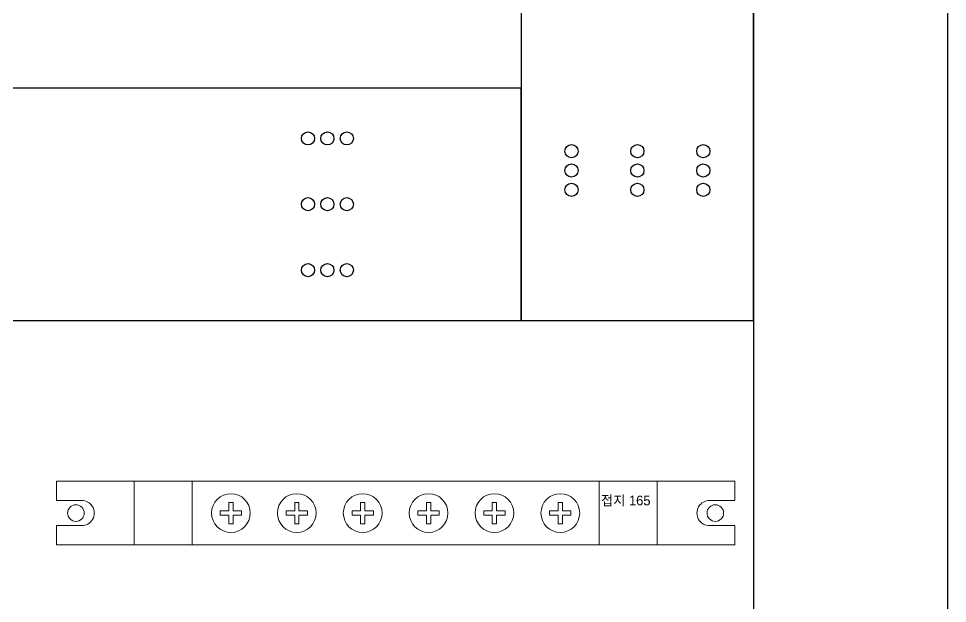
# Model space of a CAD drawing. Header units: millimetres. Extents: x 60229 to 91621, y 21923 to 36546.
# Drawn here: x 82695.8 to 82935.5, y 29439.5 to 29590.5 of the extents above; entities that cross this region are included whole.
import ezdxf

# ---------------------------------------------------------------- set-up
doc = ezdxf.new("R2010")
doc.units = ezdxf.units.MM
for name, color, linetype in [('MCCB및기기 심벌(제출)', 4, 'Continuous'), ('속판', 3, 'Continuous'), ('속판.500(구멍NC)', 2, 'Continuous')]:
    doc.layers.add(name, color=color, linetype=linetype)
doc.styles.add('gs-1', font='NGULIM.TTF')

# ---------------------------------------------------------------- blocks, each defined once
blk = doc.blocks.new('A$C69D07743')
at = {"layer": 'MCCB및기기 심벌(제출)', "color": 4, "lineweight": 13}
for p, q in [((-84, 8.25), (91, 8.25)), ((-84, 3.25), (-84, 8.25)), ((-64, 8.25), (-64, -8.25)), ((-49, 8.25), (-49, -8.25)), ((56, 8.25), (56, -8.25)), ((71, 8.25), (71, -8.25)), ((91, 8.25), (91, 3.3)), ((-77.55, 3.25), (-84, 3.25)), ((-39.55, 0.55), (-39.55, 2.75)), ((-39.55, 2.75), (-38.45, 2.75)), ((-38.45, 2.75), (-38.45, 0.55)), ((-22.55, 0.55), (-22.55, 2.75)), ((-22.55, 2.75), (-21.45, 2.75)), ((-21.45, 2.75), (-21.45, 0.55)), ((-5.55, 0.55), (-5.55, 2.75)), ((-5.55, 2.75), (-4.45, 2.75)), ((-4.45, 2.75), (-4.45, 0.55)), ((11.45, 0.55), (11.45, 2.75)), ((11.45, 2.75), (12.55, 2.75)), ((12.55, 2.75), (12.55, 0.55)), ((28.45, 0.55), (28.45, 2.75)), ((28.45, 2.75), (29.55, 2.75)), ((29.55, 2.75), (29.55, 0.55)), ((45.45, 0.55), (45.45, 2.75)), ((45.45, 2.75), (46.55, 2.75)), ((46.55, 2.75), (46.55, 0.55)), ((84.55, 3.25), (91, 3.25)), ((-41.75, -0.55), (-41.75, 0.55)), ((-41.75, 0.55), (-39.55, 0.55)), ((-38.45, 0.55), (-36.25, 0.55)), ((-36.25, 0.55), (-36.25, -0.55)), ((-24.75, -0.55), (-24.75, 0.55)), ((-24.75, 0.55), (-22.55, 0.55)), ((-21.45, 0.55), (-19.25, 0.55)), ((-19.25, 0.55), (-19.25, -0.55)), ((-7.75, -0.55), (-7.75, 0.55)), ((-7.75, 0.55), (-5.55, 0.55)), ((-4.45, 0.55), (-2.25, 0.55)), ((-2.25, 0.55), (-2.25, -0.55)), ((9.25, -0.55), (9.25, 0.55)), ((9.25, 0.55), (11.45, 0.55)), ((12.55, 0.55), (14.75, 0.55)), ((14.75, 0.55), (14.75, -0.55)), ((26.25, -0.55), (26.25, 0.55)), ((26.25, 0.55), (28.45, 0.55)), ((29.55, 0.55), (31.75, 0.55)), ((31.75, 0.55), (31.75, -0.55)), ((43.25, -0.55), (43.25, 0.55)), ((43.25, 0.55), (45.45, 0.55)), ((46.55, 0.55), (48.75, 0.55)), ((48.75, 0.55), (48.75, -0.55)), ((-39.55, -0.55), (-41.75, -0.55)), ((-39.55, -2.75), (-39.55, -0.55)), ((-38.45, -0.55), (-38.45, -2.75)), ((-36.25, -0.55), (-38.45, -0.55)), ((-22.55, -0.55), (-24.75, -0.55)), ((-22.55, -2.75), (-22.55, -0.55)), ((-21.45, -0.55), (-21.45, -2.75)), ((-19.25, -0.55), (-21.45, -0.55)), ((-5.55, -0.55), (-7.75, -0.55)), ((-5.55, -2.75), (-5.55, -0.55)), ((-4.45, -0.55), (-4.45, -2.75)), ((-2.25, -0.55), (-4.45, -0.55)), ((11.45, -0.55), (9.25, -0.55)), ((11.45, -2.75), (11.45, -0.55)), ((12.55, -0.55), (12.55, -2.75)), ((14.75, -0.55), (12.55, -0.55)), ((28.45, -0.55), (26.25, -0.55)), ((28.45, -2.75), (28.45, -0.55)), ((29.55, -0.55), (29.55, -2.75)), ((31.75, -0.55), (29.55, -0.55)), ((45.45, -0.55), (43.25, -0.55)), ((45.45, -2.75), (45.45, -0.55)), ((46.55, -0.55), (46.55, -2.75)), ((48.75, -0.55), (46.55, -0.55)), ((-84, -8.25), (-84, -3.25)), ((-77.55, -3.25), (-84, -3.25)), ((-38.45, -2.75), (-39.55, -2.75)), ((-21.45, -2.75), (-22.55, -2.75)), ((-4.45, -2.75), (-5.55, -2.75)), ((12.55, -2.75), (11.45, -2.75)), ((29.55, -2.75), (28.45, -2.75)), ((46.55, -2.75), (45.45, -2.75)), ((84.55, -3.25), (91, -3.25)), ((91, -3.3), (91, -8.25)), ((91, -8.25), (-84, -8.25))]:
    blk.add_line(p, q, dxfattribs=at)
for centre in [(-39, 0), (-22, 0), (-5, 0), (12, 0), (29, 0), (46, 0)]:
    blk.add_circle(centre, 5, dxfattribs=at)
for centre, start, end in [((-77.5, 0), 269.1253, 90.8747), ((84.5, 0), 89.1253, 270.8747)]:
    blk.add_arc(centre, 3.25, start, end, dxfattribs=at)
at = {"layer": '속판.500(구멍NC)', "color": 2, "lineweight": 13}
for centre in [(-79, 0), (86, 0)]:
    blk.add_circle(centre, 2.15, dxfattribs=at)
at = {"layer": 'MCCB및기기 심벌(제출)', "color": 4, "lineweight": 13, "style": 'gs-1'}
blk.add_text('접지 165', height=2.5, dxfattribs=at).set_placement((56.5, 1.99))

msp = doc.modelspace()

# ---------------------------------------------------------------- linework, layer by layer
at = {"color": 253, "linetype": 'Continuous', "lineweight": -2}
msp.add_lwpolyline([(82235.5, 30356.64), (82935.5, 30356.64), (82935.5, 29356.64), (82235.5, 29356.64)], close=True, dxfattribs=at)
at = {"color": 253, "lineweight": -2}
for points in [[(82885.5, 29512.56), (82885.5, 30246.64), (82825.5, 30246.64), (82825.5, 29512.56)], [(82520.79, 29512.56), (82825.5, 29512.56), (82825.5, 29572.56), (82520.79, 29572.56)]]:
    msp.add_lwpolyline(points, close=True, dxfattribs=at)
at = {"layer": '속판', "color": 54, "lineweight": -2}
msp.add_lwpolyline([(82285.5, 30306.64), (82885.5, 30306.64), (82885.5, 29406.64), (82285.5, 29406.64)], close=True, dxfattribs=at)
at = {"layer": '속판', "color": 3, "lineweight": -2}
for centre in [(82770.5, 29559.56), (82775.5, 29559.56), (82780.5, 29559.56), (82838.5, 29556.28), (82855.5, 29556.28), (82872.5, 29556.28), (82838.5, 29551.28), (82855.5, 29551.28), (82872.5, 29551.28), (82838.5, 29546.28), (82855.5, 29546.28), (82872.5, 29546.28), (82770.5, 29542.56), (82775.5, 29542.56), (82780.5, 29542.56), (82770.5, 29525.56), (82775.5, 29525.56), (82780.5, 29525.56)]:
    msp.add_circle(centre, 1.7, dxfattribs=at)

# ---------------------------------------------------------------- block references
at = {"color": 251, "linetype": 'ByBlock', "lineweight": -2}
msp.add_blockref('A$C69D07743', (82789.61, 29462.83), dxfattribs=at)

doc.saveas('drawing.dxf')
